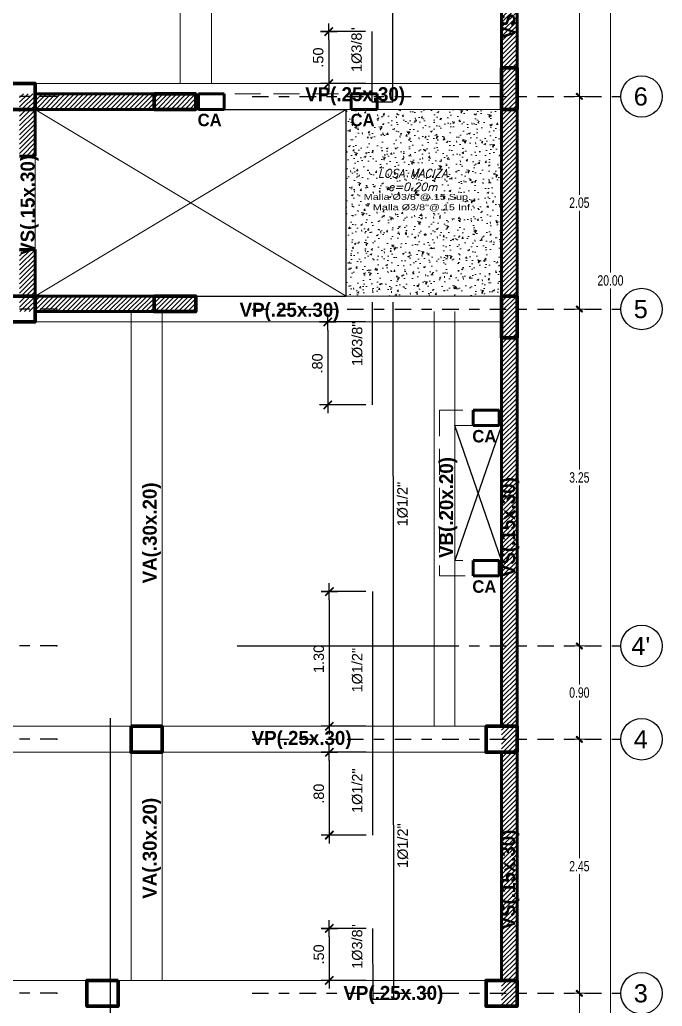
# Model space of a CAD drawing. Header units: millimetres. Extents: x 10559 to 10691, y -16579 to -16550.
# Drawn here: x 10620.26 to 10626.46, y -16569.22 to -16559.7 of the extents above; entities that cross this region are included whole.
import ezdxf
from ezdxf.enums import TextEntityAlignment as Align

# ---------------------------------------------------------------- set-up
doc = ezdxf.new("R2010")
doc.units = ezdxf.units.MM
doc.linetypes.add('HIDDEN', pattern=[0.375, 0.25, -0.125])
doc.linetypes.add('Punto & Rayas', pattern=[0.335139, 0.15875, -0.088194, 0, -0.088194])
for name, color, linetype in [('ACERO VIG.', 4, 'Continuous'), ('COTA', 7, 'Continuous'), ('Nuevo_Estructura - Forjados', 7, 'Continuous'), ('TEXTO ACERO VIG.', 7, 'Continuous')]:
    doc.layers.add(name, color=color, linetype=linetype)
for name, color, linetype, lineweight in [('ACHURADO', 9, 'Continuous', 5), ('COLUMNAS', 3, 'Continuous', 80), ('Muro Alto', 1, 'Continuous', 80), ('Pluma 0.09', 5, 'Continuous', 0), ('TEXTO VIGAS', 3, 'Continuous', 20), ('TEXTOS-CHICOS-03', 8, 'Continuous', 30), ('VIGAS', 1, 'Continuous', 20)]:
    doc.layers.add(name, color=color, linetype=linetype, lineweight=lineweight)
doc.layers.add('Nuevo_Estructura - Forjados_Pluma_Nº__209', color=7, linetype='Continuous', lineweight=30, true_color=0x3e4f7b)
doc.layers.add('Nuevo_Estructura - Forjados_Pluma_Nº__219', color=7, linetype='Continuous', lineweight=13, true_color=0x404b6a)
doc.styles.add('ARIAL', font='arial.ttf')
doc.styles.add('COTAS', font='romans.shx', dxfattribs={"oblique": 15, "height": 0.1})
doc.styles.add('Estilo_Generado_1', font='arial.ttf')
doc.styles.add('Henry', font='GOTHICB.TTF')
doc.styles.add('mahico', font='GOTHIC.TTF', dxfattribs={"width": 0.75})
doc.styles.add('R80-50', font='arial.ttf', dxfattribs={"width": 1.3, "height": 0.08})
doc.styles.get("Standard").update_dxf_attribs({"font": 'arial.ttf'})
doc.dimstyles.new('Copia de 50 P', dxfattribs={"dimtxt": 0.1, "dimasz": 0.01, "dimexe": 0.065, "dimexo": 0.0625, "dimgap": 0.025, "dimtad": 1, "dimtih": 1, "dimtoh": 1, "dimzin": 0, "dimdsep": 46, "dimtxsty": 'mahico', "dimblk": 'pa cotas', "dimcen": 0.09, "dimdle": 0.3, "dimclrd": 256, "dimclre": 256, "dimclrt": 256, "dimadec": 0, "dimazin": 0, "dimtfac": 1, "dimtofl": 0, "dimtmove": 0, "dimatfit": 3, "dimfxl": 0.15, "dimfxlon": 1, "dimtolj": 1, "dimtzin": 0, "dimlwd": 5, "dimlwe": 5, "dimarcsym": 0})
doc.dimstyles.new('COTAS_INT', dxfattribs={"dimtxt": 0.1, "dimasz": 0.08, "dimexe": 0.08, "dimexo": 0.0625, "dimgap": 0.05, "dimtad": 1, "dimzin": 4, "dimdsep": 46, "dimtxsty": 'Standard', "dimblk": 'DIMTICK', "dimcen": 0.09, "dimclrd": 1, "dimclre": 1, "dimclrt": 7, "dimadec": 0, "dimazin": 0, "dimtfac": 1, "dimtofl": 0, "dimtmove": 2, "dimatfit": 3, "dimfxl": 0.08, "dimtolj": 1, "dimtzin": 0, "dimarcsym": 0})
pattern_1 = [(45, (-11.767186, 3.239894), (-0.022450640303, 0.022450640303), [])]

# ---------------------------------------------------------------- blocks, each defined once
blk = doc.blocks.new('DIMTICK')
at = {"color": 2}
for p, q in [((-1, 0), (1, 0)), ((0, 1), (0, -1))]:
    blk.add_line(p, q, dxfattribs=at)
at = {"color": 6, "const_width": 0.2}
blk.add_lwpolyline([(-0.5, 0.5), (0.5, -0.5)], dxfattribs=at)
blk = doc.blocks.new('*D250')
at = {"layer": 'COTA', "color": 1, "lineweight": -2, "transparency": 16777216}
for p, q in [((10623.5943, -16562.6185), (10623.1495, -16562.6185)), ((10623.2295, -16562.6985), (10623.2295, -16563.3385)), ((10623.5949, -16563.4185), (10623.1495, -16563.4185))]:
    blk.add_line(p, q, dxfattribs=at)
at = {"layer": 'Defpoints', "color": 0, "transparency": 16777216}
for p in [(10623.6568, -16562.6185), (10623.2295, -16563.4185), (10623.6574, -16563.4185)]:
    blk.add_point(p, dxfattribs=at)
at = {"layer": 'COTA', "color": 1, "lineweight": -2, "transparency": 16777216, "xscale": 0.08, "yscale": 0.08, "zscale": 0.08}
for p, rotation in [((10623.2295, -16562.6185), 90), ((10623.2295, -16563.4185), 270)]:
    blk.add_blockref('DIMTICK', p, dxfattribs=dict(at, rotation=rotation))
at = {"layer": 'COTA', "color": 7, "transparency": 16777216, "insert": (10623.1284, -16563.0185), "char_height": 0.1, "attachment_point": 5, "rotation": 90}
blk.add_mtext('\\A1;.80', dxfattribs=at)
blk = doc.blocks.new('*D254')
at = {"layer": 'COTA', "color": 1, "lineweight": -2, "transparency": 16777216}
for p, q in [((10623.5964, -16565.2185), (10623.1635, -16565.2185)), ((10623.2435, -16565.2985), (10623.2435, -16566.4385)), ((10623.5975, -16566.5185), (10623.1635, -16566.5185))]:
    blk.add_line(p, q, dxfattribs=at)
at = {"layer": 'Defpoints', "color": 0, "transparency": 16777216}
for p in [(10623.6589, -16565.2185), (10623.2435, -16566.5185), (10623.66, -16566.5185)]:
    blk.add_point(p, dxfattribs=at)
at = {"layer": 'COTA', "color": 1, "lineweight": -2, "transparency": 16777216, "xscale": 0.08, "yscale": 0.08, "zscale": 0.08}
for p, rotation in [((10623.2435, -16565.2185), 90), ((10623.2435, -16566.5185), 270)]:
    blk.add_blockref('DIMTICK', p, dxfattribs=dict(at, rotation=rotation))
at = {"layer": 'COTA', "color": 7, "transparency": 16777216, "insert": (10623.1424, -16565.8685), "char_height": 0.1, "attachment_point": 5, "rotation": 90}
blk.add_mtext('\\A1;1.30', dxfattribs=at)
blk = doc.blocks.new('*D255')
at = {"layer": 'COTA', "color": 1, "lineweight": -2, "transparency": 16777216}
for p, q in [((10623.5977, -16566.7685), (10623.1635, -16566.7685)), ((10623.2435, -16566.8485), (10623.2435, -16567.4885)), ((10623.5983, -16567.5685), (10623.1635, -16567.5685))]:
    blk.add_line(p, q, dxfattribs=at)
at = {"layer": 'Defpoints', "color": 0, "transparency": 16777216}
for p in [(10623.6602, -16566.7685), (10623.2435, -16567.5685), (10623.6608, -16567.5685)]:
    blk.add_point(p, dxfattribs=at)
at = {"layer": 'COTA', "color": 1, "lineweight": -2, "transparency": 16777216, "xscale": 0.08, "yscale": 0.08, "zscale": 0.08}
for p, rotation in [((10623.2435, -16566.7685), 90), ((10623.2435, -16567.5685), 270)]:
    blk.add_blockref('DIMTICK', p, dxfattribs=dict(at, rotation=rotation))
at = {"layer": 'COTA', "color": 7, "transparency": 16777216, "insert": (10623.1424, -16567.1685), "char_height": 0.1, "attachment_point": 5, "rotation": 90}
blk.add_mtext('\\A1;.80', dxfattribs=at)
blk = doc.blocks.new('*D256')
at = {"layer": 'COTA', "color": 1, "lineweight": -2, "transparency": 16777216}
for p, q in [((10623.5991, -16568.4685), (10623.1635, -16568.4685)), ((10623.2435, -16568.5485), (10623.2435, -16568.8885)), ((10623.5995, -16568.9685), (10623.1635, -16568.9685))]:
    blk.add_line(p, q, dxfattribs=at)
at = {"layer": 'Defpoints', "color": 0, "transparency": 16777216}
for p in [(10623.6616, -16568.4685), (10623.2435, -16568.9685), (10623.662, -16568.9685)]:
    blk.add_point(p, dxfattribs=at)
at = {"layer": 'COTA', "color": 1, "lineweight": -2, "transparency": 16777216, "xscale": 0.08, "yscale": 0.08, "zscale": 0.08}
for p, rotation in [((10623.2435, -16568.4685), 90), ((10623.2435, -16568.9685), 270)]:
    blk.add_blockref('DIMTICK', p, dxfattribs=dict(at, rotation=rotation))
at = {"layer": 'COTA', "color": 7, "transparency": 16777216, "insert": (10623.1424, -16568.7185), "char_height": 0.1, "attachment_point": 5, "rotation": 90}
blk.add_mtext('\\A1;.50', dxfattribs=at)
blk = doc.blocks.new('*D253')
at = {"layer": 'COTA', "color": 1, "lineweight": -2, "transparency": 16777216}
for p, q in [((10623.5937, -16559.8185), (10623.1581, -16559.8185)), ((10623.2381, -16559.8985), (10623.2381, -16560.2385)), ((10623.5941, -16560.3185), (10623.1581, -16560.3185))]:
    blk.add_line(p, q, dxfattribs=at)
at = {"layer": 'Defpoints', "color": 0, "transparency": 16777216}
for p in [(10623.6562, -16559.8185), (10623.2381, -16560.3185), (10623.6566, -16560.3185)]:
    blk.add_point(p, dxfattribs=at)
at = {"layer": 'COTA', "color": 1, "lineweight": -2, "transparency": 16777216, "xscale": 0.08, "yscale": 0.08, "zscale": 0.08}
for p, rotation in [((10623.2381, -16559.8185), 90), ((10623.2381, -16560.3185), 270)]:
    blk.add_blockref('DIMTICK', p, dxfattribs=dict(at, rotation=rotation))
at = {"layer": 'COTA', "color": 7, "transparency": 16777216, "insert": (10623.1371, -16560.0685), "char_height": 0.1, "attachment_point": 5, "rotation": 90}
blk.add_mtext('\\A1;.50', dxfattribs=at)
blk = doc.blocks.new('Marcador de red estándar_2')
at = {"layer": 'Nuevo_Estructura - Forjados_Pluma_Nº__209', "color": 167, "linetype": 'Punto & Rayas', "lineweight": 30, "true_color": 0x3e4f7b}
for p, q in [((-0.9423, 0), (-4.5, 0)), ((0.9423, 0), (4.5, 0))]:
    blk.add_line(p, q, dxfattribs=at)
at = {"layer": 'Nuevo_Estructura - Forjados_Pluma_Nº__209', "color": 167, "linetype": 'Continuous', "lineweight": 30, "true_color": 0x3e4f7b}
for centre in [(-4.7, 0), (4.7, 0)]:
    blk.add_circle(centre, 0.2, dxfattribs=at)
at = {"layer": 'Nuevo_Estructura - Forjados_Pluma_Nº__209', "color": 167, "linetype": 'Punto & Rayas', "lineweight": 30, "true_color": 0x3e4f7b}
blk.add_point((0.9423, 0), dxfattribs=at)
blk.add_point((0.9423, 0), dxfattribs=at)
at = {"layer": 'Nuevo_Estructura - Forjados_Pluma_Nº__219', "color": 167, "lineweight": 13, "true_color": 0x404b6a, "style": 'Estilo_Generado_1'}
for tag, p in [('AC_MarkerText_1_0', (-4.7, -0.1675)), ('AC_MarkerText_1_1', (4.7, -0.1675))]:
    blk.add_attdef(tag, text='', height=0.175, rotation=180, dxfattribs=at).set_placement(p, align=Align.TOP_CENTER)
blk = doc.blocks.new('pa cotas')
h = blk.add_hatch(color=256)
h.paths.add_polyline_path([(2.38, 3.09), (-3.09, -2.38), (-2.38, -3.09)])
h.paths.add_polyline_path([(3.09, 2.38), (2.38, 3.09), (-2.38, -3.09)])
blk.add_line((-2.38, -3.09), (2.38, 3.09))
blk.add_lwpolyline([(3.09, 2.38), (2.38, 3.09), (-3.09, -2.38), (-2.38, -3.09)], close=True)
blk = doc.blocks.new('*D493')
at = {"lineweight": 5, "transparency": 16777216}
for p, q in [((10608.2027, -16552.1931), (10608.4177, -16552.1931)), ((10608.3527, -16552.2031), (10608.3527, -16562.1156)), ((10608.3527, -16572.1831), (10608.3527, -16562.2706)), ((10608.3527, -16572.1931), (10608.4177, -16572.1931))]:
    blk.add_line(p, q, dxfattribs=at)
at = {"layer": 'Defpoints', "color": 0, "transparency": 16777216}
for p in [(10607.4527, -16552.1931), (10608.3527, -16572.1931), (10608.3527, -16572.1931)]:
    blk.add_point(p, dxfattribs=at)
at = {"lineweight": 5, "transparency": 16777216, "xscale": 0.01, "yscale": 0.01, "zscale": 0.01}
for p, rotation in [((10608.3527, -16552.1931), 90), ((10608.3527, -16572.1931), 270)]:
    blk.add_blockref('pa cotas', p, dxfattribs=dict(at, rotation=rotation))
at = {"transparency": 16777216, "insert": (10608.3527, -16562.1931), "char_height": 0.1, "attachment_point": 5, "style": 'mahico'}
blk.add_mtext('\\A1;20.00', dxfattribs=at)
blk = doc.blocks.new('*D497')
at = {"lineweight": 5, "transparency": 16777216}
for p, q in [((10607.9027, -16557.9681), (10608.1177, -16557.9681)), ((10608.0527, -16557.9781), (10608.0527, -16559.1156)), ((10608.0527, -16560.4081), (10608.0527, -16559.2706)), ((10607.9027, -16560.4181), (10608.1177, -16560.4181))]:
    blk.add_line(p, q, dxfattribs=at)
at = {"layer": 'Defpoints', "color": 0, "transparency": 16777216}
for p in [(10607.4527, -16557.9681), (10607.4527, -16560.4181), (10608.0527, -16560.4181)]:
    blk.add_point(p, dxfattribs=at)
at = {"lineweight": 5, "transparency": 16777216, "xscale": 0.01, "yscale": 0.01, "zscale": 0.01}
for p, rotation in [((10608.0527, -16557.9681), 90), ((10608.0527, -16560.4181), 270)]:
    blk.add_blockref('pa cotas', p, dxfattribs=dict(at, rotation=rotation))
at = {"transparency": 16777216, "insert": (10608.0527, -16559.1931), "char_height": 0.1, "attachment_point": 5, "style": 'mahico'}
blk.add_mtext('\\A1;2.45', dxfattribs=at)
blk = doc.blocks.new('*D498')
at = {"lineweight": 5, "transparency": 16777216}
for p, q in [((10607.9027, -16560.4181), (10608.1177, -16560.4181)), ((10608.0527, -16560.4281), (10608.0527, -16561.3656)), ((10608.0527, -16562.4581), (10608.0527, -16561.5206)), ((10607.9027, -16562.4681), (10608.1177, -16562.4681))]:
    blk.add_line(p, q, dxfattribs=at)
at = {"layer": 'Defpoints', "color": 0, "transparency": 16777216}
for p in [(10607.4527, -16560.4181), (10607.4527, -16562.4681), (10608.0527, -16562.4681)]:
    blk.add_point(p, dxfattribs=at)
at = {"lineweight": 5, "transparency": 16777216, "xscale": 0.01, "yscale": 0.01, "zscale": 0.01}
for p, rotation in [((10608.0527, -16560.4181), 90), ((10608.0527, -16562.4681), 270)]:
    blk.add_blockref('pa cotas', p, dxfattribs=dict(at, rotation=rotation))
at = {"transparency": 16777216, "insert": (10608.0527, -16561.4431), "char_height": 0.1, "attachment_point": 5, "style": 'mahico'}
blk.add_mtext('\\A1;2.05', dxfattribs=at)
blk = doc.blocks.new('*D499')
at = {"lineweight": 5, "transparency": 16777216}
for p, q in [((10607.9027, -16562.4681), (10608.1177, -16562.4681)), ((10608.0527, -16562.4781), (10608.0527, -16564.0156)), ((10608.0527, -16565.7081), (10608.0527, -16564.1706)), ((10607.9027, -16565.7181), (10608.1177, -16565.7181))]:
    blk.add_line(p, q, dxfattribs=at)
at = {"layer": 'Defpoints', "color": 0, "transparency": 16777216}
for p in [(10607.4527, -16562.4681), (10607.4527, -16565.7181), (10608.0527, -16565.7181)]:
    blk.add_point(p, dxfattribs=at)
at = {"lineweight": 5, "transparency": 16777216, "xscale": 0.01, "yscale": 0.01, "zscale": 0.01}
for p, rotation in [((10608.0527, -16562.4681), 90), ((10608.0527, -16565.7181), 270)]:
    blk.add_blockref('pa cotas', p, dxfattribs=dict(at, rotation=rotation))
at = {"transparency": 16777216, "insert": (10608.0527, -16564.0931), "char_height": 0.1, "attachment_point": 5, "style": 'mahico'}
blk.add_mtext('\\A1;3.25', dxfattribs=at)
blk = doc.blocks.new('*D500')
at = {"lineweight": 5, "transparency": 16777216}
for p, q in [((10607.9027, -16565.7181), (10608.1177, -16565.7181)), ((10608.0527, -16565.7281), (10608.0527, -16566.0906)), ((10608.0527, -16566.6081), (10608.0527, -16566.2456)), ((10607.9027, -16566.6181), (10608.1177, -16566.6181))]:
    blk.add_line(p, q, dxfattribs=at)
at = {"layer": 'Defpoints', "color": 0, "transparency": 16777216}
for p in [(10607.4527, -16565.7181), (10607.4527, -16566.6181), (10608.0527, -16566.6181)]:
    blk.add_point(p, dxfattribs=at)
at = {"lineweight": 5, "transparency": 16777216, "xscale": 0.01, "yscale": 0.01, "zscale": 0.01}
for p, rotation in [((10608.0527, -16565.7181), 90), ((10608.0527, -16566.6181), 270)]:
    blk.add_blockref('pa cotas', p, dxfattribs=dict(at, rotation=rotation))
at = {"transparency": 16777216, "insert": (10608.0527, -16566.1681), "char_height": 0.1, "attachment_point": 5, "style": 'mahico'}
blk.add_mtext('\\A1;0.90', dxfattribs=at)
blk = doc.blocks.new('*D501')
at = {"lineweight": 5, "transparency": 16777216}
for p, q in [((10607.9027, -16566.6181), (10608.1177, -16566.6181)), ((10608.0527, -16566.6281), (10608.0527, -16567.7656)), ((10608.0527, -16569.0581), (10608.0527, -16567.9206)), ((10607.9027, -16569.0681), (10608.1177, -16569.0681))]:
    blk.add_line(p, q, dxfattribs=at)
at = {"layer": 'Defpoints', "color": 0, "transparency": 16777216}
for p in [(10607.4527, -16566.6181), (10607.4527, -16569.0681), (10608.0527, -16569.0681)]:
    blk.add_point(p, dxfattribs=at)
at = {"lineweight": 5, "transparency": 16777216, "xscale": 0.01, "yscale": 0.01, "zscale": 0.01}
for p, rotation in [((10608.0527, -16566.6181), 90), ((10608.0527, -16569.0681), 270)]:
    blk.add_blockref('pa cotas', p, dxfattribs=dict(at, rotation=rotation))
at = {"transparency": 16777216, "insert": (10608.0527, -16567.8431), "char_height": 0.1, "attachment_point": 5, "style": 'mahico'}
blk.add_mtext('\\A1;2.45', dxfattribs=at)
blk = doc.blocks.new('*D502')
at = {"lineweight": 5, "transparency": 16777216}
for p, q in [((10607.9027, -16569.0681), (10608.1177, -16569.0681)), ((10608.0527, -16569.0781), (10608.0527, -16569.4781)), ((10608.0527, -16570.0332), (10608.0527, -16569.6332)), ((10607.9027, -16570.0432), (10608.1177, -16570.0432))]:
    blk.add_line(p, q, dxfattribs=at)
at = {"layer": 'Defpoints', "color": 0, "transparency": 16777216}
for p in [(10607.4527, -16569.0681), (10607.4527, -16570.0432), (10608.0527, -16570.0432)]:
    blk.add_point(p, dxfattribs=at)
at = {"lineweight": 5, "transparency": 16777216, "xscale": 0.01, "yscale": 0.01, "zscale": 0.01}
for p, rotation in [((10608.0527, -16569.0681), 90), ((10608.0527, -16570.0432), 270)]:
    blk.add_blockref('pa cotas', p, dxfattribs=dict(at, rotation=rotation))
at = {"transparency": 16777216, "insert": (10608.0527, -16569.5556), "char_height": 0.1, "attachment_point": 5, "style": 'mahico'}
blk.add_mtext('\\A1;0.98', dxfattribs=at)
blk = doc.blocks.new('fdvfvfdvdf')
blk.add_line((10604.7527, -16565.7181), (10606.7795, -16565.7181))
at = {"color": 2, "true_color": 0xf1eb1f}
blk.add_line((10603.5277, -16566.4147), (10603.5277, -16573.6285), dxfattribs=at)
at = {"layer": 'Nuevo_Estructura - Forjados', "color": 8, "linetype": 'Continuous', "lineweight": 15}
ref = blk.add_blockref('Marcador de red estándar_2', (10603.9527, -16560.4181), dxfattribs=dict(at, rotation=180))
ref.add_attrib('AC_MarkerText_1', '6', dxfattribs={"layer": 'Nuevo_Estructura - Forjados_Pluma_Nº__219', "color": 167, "lineweight": 13, "true_color": 0x404b6a, "height": 0.175, "style": 'Estilo_Generado_1'}).set_placement((10608.6454, -16560.3306), align=Align.TOP_CENTER)
ref.add_attrib('AC_MarkerText_1_1', '6', dxfattribs={"layer": 'Nuevo_Estructura - Forjados_Pluma_Nº__219', "color": 167, "lineweight": 13, "true_color": 0x404b6a, "height": 0.175, "style": 'Estilo_Generado_1'}).set_placement((10599.2473, -16560.3306), align=Align.TOP_CENTER)
ref = blk.add_blockref('Marcador de red estándar_2', (10603.9527, -16562.4681), dxfattribs=dict(at, rotation=180))
ref.add_attrib('AC_MarkerText_1', '5', dxfattribs={"layer": 'Nuevo_Estructura - Forjados_Pluma_Nº__219', "color": 167, "lineweight": 13, "true_color": 0x404b6a, "height": 0.175, "style": 'Estilo_Generado_1'}).set_placement((10608.6454, -16562.3806), align=Align.TOP_CENTER)
ref.add_attrib('AC_MarkerText_1_1', '5', dxfattribs={"layer": 'Nuevo_Estructura - Forjados_Pluma_Nº__219', "color": 167, "lineweight": 13, "true_color": 0x404b6a, "height": 0.175, "style": 'Estilo_Generado_1'}).set_placement((10599.2473, -16562.3806), align=Align.TOP_CENTER)
ref = blk.add_blockref('Marcador de red estándar_2', (10603.9527, -16565.7181), dxfattribs=dict(at, rotation=180))
ref.add_attrib('AC_MarkerText_1', "4'", dxfattribs={"layer": 'Nuevo_Estructura - Forjados_Pluma_Nº__219', "color": 167, "lineweight": 13, "true_color": 0x404b6a, "height": 0.175, "style": 'Estilo_Generado_1'}).set_placement((10608.6454, -16565.6306), align=Align.TOP_CENTER)
ref.add_attrib('AC_MarkerText_1_1', "4'", dxfattribs={"layer": 'Nuevo_Estructura - Forjados_Pluma_Nº__219', "color": 167, "lineweight": 13, "true_color": 0x404b6a, "height": 0.175, "style": 'Estilo_Generado_1'}).set_placement((10599.2473, -16565.6306), align=Align.TOP_CENTER)
ref = blk.add_blockref('Marcador de red estándar_2', (10603.9527, -16566.6181), dxfattribs=dict(at, rotation=180))
ref.add_attrib('AC_MarkerText_1', '4', dxfattribs={"layer": 'Nuevo_Estructura - Forjados_Pluma_Nº__219', "color": 167, "lineweight": 13, "true_color": 0x404b6a, "height": 0.175, "style": 'Estilo_Generado_1'}).set_placement((10608.6454, -16566.5306), align=Align.TOP_CENTER)
ref.add_attrib('AC_MarkerText_1_1', '4', dxfattribs={"layer": 'Nuevo_Estructura - Forjados_Pluma_Nº__219', "color": 167, "lineweight": 13, "true_color": 0x404b6a, "height": 0.175, "style": 'Estilo_Generado_1'}).set_placement((10599.2473, -16566.5306), align=Align.TOP_CENTER)
ref = blk.add_blockref('Marcador de red estándar_2', (10603.9527, -16569.0681), dxfattribs=dict(at, rotation=180))
ref.add_attrib('AC_MarkerText_1', '3', dxfattribs={"layer": 'Nuevo_Estructura - Forjados_Pluma_Nº__219', "color": 167, "lineweight": 13, "true_color": 0x404b6a, "height": 0.175, "style": 'Estilo_Generado_1'}).set_placement((10608.6454, -16568.9806), align=Align.TOP_CENTER)
ref.add_attrib('AC_MarkerText_1_1', '3', dxfattribs={"layer": 'Nuevo_Estructura - Forjados_Pluma_Nº__219', "color": 167, "lineweight": 13, "true_color": 0x404b6a, "height": 0.175, "style": 'Estilo_Generado_1'}).set_placement((10599.2473, -16568.9806), align=Align.TOP_CENTER)
dim = blk.add_linear_dim(base=(10608.3527, -16572.1931), p1=(10607.4527, -16552.1931), p2=(10608.3527, -16572.1931), angle=270, dimstyle='Copia de 50 P')
dim.commit()
dim.dimension.update_dxf_attribs({"geometry": '*D493', "text_midpoint": (10608.3527, -16562.1931)})
for base, p1, p2, picture, middle in [((10608.0527, -16560.4181), (10607.4527, -16557.9681), (10607.4527, -16560.4181), '*D497', (10608.0527, -16559.1931)), ((10608.0527, -16562.4681), (10607.4527, -16560.4181), (10607.4527, -16562.4681), '*D498', (10608.0527, -16561.4431)), ((10608.0527, -16565.7181), (10607.4527, -16562.4681), (10607.4527, -16565.7181), '*D499', (10608.0527, -16564.0931)), ((10608.0527, -16566.6181), (10607.4527, -16565.7181), (10607.4527, -16566.6181), '*D500', (10608.0527, -16566.1681)), ((10608.0527, -16569.0681), (10607.4527, -16566.6181), (10607.4527, -16569.0681), '*D501', (10608.0527, -16567.8431)), ((10608.0527, -16570.0432), (10607.4527, -16569.0681), (10607.4527, -16570.0432), '*D502', (10608.0527, -16569.5556))]:
    dim = blk.add_linear_dim(base=base, p1=p1, p2=p2, angle=270, dimstyle='Copia de 50 P', override={"dimtmove": 1})
    dim.commit()
    dim.dimension.update_dxf_attribs({"geometry": picture, "text_midpoint": middle})

msp = doc.modelspace()

# ---------------------------------------------------------------- hatches: boundary and pattern name
at = {"layer": 'ACHURADO'}
h = msp.add_hatch(dxfattribs=at)
h.set_pattern_fill('AR-CONC', color=256, scale=0.001)
h.set_pattern_definition([(50, (-23.67482, -0.2243), (0.182184669, -0.0159390855), [0.01905, -0.20955]), (355, (-23.67482, -0.2243), (-0.0352434214, 0.1910568452), [0.01524, -0.1676405842]), (100.4514447, (-23.65963, -0.22562), (0.1469412471, 0.1751177519), [0.0161900088, -0.1780902446]), (46.1842, (-23.67482, -0.1735), (0.271079041, -0.042042328), [0.028575, -0.314325]), (96.6355576, (-23.65223, -0.177), (0.237404134, 0.2474261246), [0.024285023, -0.267135608]), (351.1841512, (-23.67482, -0.1735), (0.237404134, 0.2474261246), [0.022859967, -0.251459732]), (21, (-23.64942, -0.1862), (0.1516143913, -0.1022651982), [0.01905, -0.20955]), (326, (-23.64942, -0.1862), (0.0618020283, 0.1841879661), [0.01524, -0.16764]), (71.451445, (-23.63678, -0.19472), (0.2134164193, 0.0819227689), [0.0161900088, -0.1780899376]), (37.5, (-23.674816, -0.224296), (0.00308860325, 0.08455503887), [0, -0.165608, 0, -0.17018, 0, -0.168275]), (7.5, (-23.67482, -0.2243), (0.0668196625, 0.1001805748), [0, -0.097028, 0, -0.161798, 0, -0.064135]), (327.5, (-23.73146, -0.224296), (0.13559059517, -0.005728744), [0, -0.0635, 0, -0.19812, 0, -0.26289]), (317.5, (-23.75686, -0.2243), (0.1481291814, 0.025426491), [0, -0.08255, 0, -0.131572, 0, -0.18669])])
h.paths.add_polyline_path([(10623.40573, -16560.56851), (10624.90573, -16560.56851), (10624.90573, -16562.36851), (10623.40573, -16562.36851)])
at = {"layer": 'Pluma 0.09'}
h = msp.add_hatch(dxfattribs=at)
h.set_pattern_fill('LINE', color=256, scale=0.01, angle=45)
h.set_pattern_definition([(45, (0.735003, 3.239894), (-0.022450640303, 0.022450640303), [])])
h.paths.add_polyline_path([(10624.30573, -16554.21851), (10624.90573, -16554.21851), (10624.90573, -16553.76851), (10625.05573, -16553.76851), (10625.05573, -16569.21851), (10624.90573, -16569.21851), (10624.90573, -16554.36851), (10624.30573, -16554.36851)])
h = msp.add_hatch(dxfattribs=at)
h.set_pattern_fill('LINE', color=256, scale=0.01, angle=45)
h.set_pattern_definition(pattern_1)
h.paths.add_polyline_path([(10621.95573, -16560.56851), (10621.95573, -16560.41851), (10620.25573, -16560.41851), (10620.25573, -16561.01851), (10620.40573, -16561.01851), (10620.40573, -16560.56851)])
h = msp.add_hatch(dxfattribs=at)
h.set_pattern_fill('LINE', color=256, scale=0.01, angle=45)
h.set_pattern_definition(pattern_1)
h.paths.add_polyline_path([(10620.40573, -16562.36851), (10620.40573, -16561.91851), (10620.25573, -16561.91851), (10620.25573, -16562.36851), (10620.25573, -16562.51851), (10620.40573, -16562.51851), (10621.95573, -16562.51851), (10621.95573, -16562.36851)])

# ---------------------------------------------------------------- linework, layer by layer
at = {"lineweight": 60}
for p, q in [((10625.05573, -16567.66851), (10625.05573, -16554.21851)), ((10624.90573, -16558.01851), (10624.90573, -16563.61851)), ((10621.95573, -16560.41851), (10620.40573, -16560.41851)), ((10621.95573, -16560.56851), (10621.95573, -16560.41851)), ((10620.40573, -16561.01851), (10620.40573, -16560.56851)), ((10620.40573, -16560.56851), (10621.95573, -16560.56851)), ((10620.25573, -16561.01851), (10620.40573, -16561.01851)), ((10620.25573, -16561.91851), (10620.40573, -16561.91851)), ((10620.40573, -16561.91851), (10620.40573, -16562.36851)), ((10620.40573, -16562.36851), (10621.95573, -16562.36851)), ((10621.95573, -16562.36851), (10621.95573, -16562.51851)), ((10621.95573, -16562.51851), (10620.40573, -16562.51851)), ((10624.90573, -16563.61851), (10624.90573, -16565.06851)), ((10624.90573, -16565.06851), (10624.90573, -16566.51851)), ((10624.90573, -16566.76851), (10624.90573, -16568.96851)), ((10625.05573, -16567.66851), (10625.05573, -16568.96851))]:
    msp.add_line(p, q, dxfattribs=at)
for p, q in [((10625.05573, -16567.66851), (10625.05573, -16554.21851)), ((10620.40573, -16560.56851), (10620.40573, -16561.01851)), ((10620.40573, -16560.56851), (10623.40573, -16560.56851)), ((10620.40573, -16561.01851), (10620.40573, -16560.56851)), ((10623.40573, -16561.46851), (10623.40573, -16560.56851)), ((10620.40573, -16561.01851), (10620.25573, -16561.01851)), ((10623.40573, -16562.36851), (10623.40573, -16561.46851)), ((10620.40573, -16561.91851), (10620.25573, -16561.91851)), ((10620.40573, -16561.91851), (10620.40573, -16562.36851)), ((10620.40573, -16562.36851), (10620.40573, -16561.91851)), ((10620.40573, -16562.36851), (10623.40573, -16562.36851)), ((10621.95573, -16562.51851), (10621.95573, -16562.36851)), ((10620.40573, -16562.51851), (10621.78073, -16562.51851)), ((10624.90573, -16564.91851), (10624.45573, -16563.61851))]:
    msp.add_line(p, q)
at = {"color": 251, "lineweight": 9, "true_color": 0x636466}
for p, q in [((10623.40573, -16560.56851), (10620.40573, -16562.36851)), ((10620.40573, -16560.56851), (10623.40573, -16562.36851))]:
    msp.add_line(p, q, dxfattribs=at)
for points in [[(10625.05573, -16554.21851), (10625.05573, -16567.66851)], [(10621.95573, -16560.41851), (10621.95573, -16560.56851)], [(10621.95573, -16560.50851), (10621.95573, -16560.56851)], [(10624.90573, -16563.61851), (10624.45573, -16564.91851)], [(10624.90573, -16564.91851), (10624.90573, -16563.61851)]]:
    msp.add_lwpolyline(points)
at = {"layer": 'ACERO VIG.'}
for p, q in [((10623.8566, -16560.49851), (10623.8566, -16554.18851)), ((10623.6566, -16560.49851), (10623.6566, -16559.81852)), ((10623.8566, -16560.49851), (10623.6566, -16560.49851)), ((10623.6566, -16562.42868), (10623.65741, -16563.41851)), ((10623.8566, -16562.42851), (10623.86211, -16569.14925)), ((10623.65889, -16565.21851), (10623.66082, -16567.56851)), ((10623.66155, -16568.46851), (10623.66211, -16569.14941)), ((10623.66211, -16569.14941), (10623.86211, -16569.14925))]:
    msp.add_line(p, q, dxfattribs=at)
at = {"layer": 'COLUMNAS', "color": 1, "lineweight": 80, "ltscale": 0.2}
for points in [[(10624.90573, -16560.56851), (10625.05573, -16560.56851), (10625.05573, -16560.16617), (10624.90573, -16560.16617)], [(10620.10573, -16560.31851), (10620.40573, -16560.31851), (10620.40573, -16560.56851), (10620.10573, -16560.56851)], [(10621.55338, -16560.41851), (10621.55338, -16560.56851), (10621.95573, -16560.56851), (10621.95573, -16560.41851)], [(10620.10573, -16562.36851), (10620.40573, -16562.36851), (10620.40573, -16562.61851), (10620.10573, -16562.61851)], [(10621.55338, -16562.36851), (10621.55338, -16562.51851), (10621.95573, -16562.51851), (10621.95573, -16562.36851)], [(10624.90573, -16562.77086), (10625.05573, -16562.77086), (10625.05573, -16562.36851), (10624.90573, -16562.36851)], [(10621.33072, -16566.51851), (10621.63072, -16566.51851), (10621.63072, -16566.76851), (10621.33072, -16566.76851)], [(10625.05573, -16566.51851), (10624.75573, -16566.51851), (10624.75573, -16566.76851), (10625.05573, -16566.76851)], [(10621.20573, -16568.96852), (10620.90573, -16568.96852), (10620.90573, -16569.21852), (10621.20573, -16569.21852)], [(10625.05573, -16568.96851), (10624.75573, -16568.96851), (10624.75573, -16569.21851), (10625.05573, -16569.21851)]]:
    msp.add_lwpolyline(points, close=True, dxfattribs=at)
at = {"layer": 'Muro Alto', "color": 6, "linetype": 'HIDDEN', "lineweight": 0}
for p, q in [((10621.95573, -16560.56851), (10623.70573, -16560.56851)), ((10624.90572, -16563.46851), (10624.30573, -16563.46851)), ((10624.30573, -16563.46851), (10624.30573, -16565.06851)), ((10624.30573, -16565.06851), (10624.90572, -16565.06851))]:
    msp.add_line(p, q, dxfattribs=at)
for points in [[(10621.95573, -16560.41851), (10623.70573, -16560.41851), (10623.70573, -16560.56851), (10621.95573, -16560.56851)], [(10624.45573, -16563.61851), (10624.90573, -16563.61851), (10624.90573, -16564.91851), (10624.45573, -16564.91851)]]:
    msp.add_lwpolyline(points, close=True, dxfattribs=at)
at = {"layer": 'Muro Alto', "color": 6, "linetype": 'HIDDEN', "lineweight": 60}
for points in [[(10622.23073, -16560.56851), (10622.23073, -16560.41851), (10621.98073, -16560.41851), (10621.98073, -16560.56851)], [(10623.70573, -16560.56851), (10623.70573, -16560.41851), (10623.45573, -16560.41851), (10623.45573, -16560.56851)], [(10624.88072, -16563.61851), (10624.88072, -16563.46851), (10624.63072, -16563.46851), (10624.63072, -16563.61851)], [(10624.88072, -16565.06851), (10624.88072, -16564.91851), (10624.63072, -16564.91851), (10624.63072, -16565.06851)]]:
    msp.add_lwpolyline(points, close=True, dxfattribs=at)
at = {"layer": 'VIGAS'}
for p, q in [((10621.80573, -16560.31851), (10621.80573, -16554.36851)), ((10622.10573, -16560.31851), (10622.10573, -16558.01851)), ((10620.40573, -16560.31851), (10624.90573, -16560.31851)), ((10620.40573, -16560.56851), (10620.40573, -16562.36851)), ((10621.95573, -16560.56851), (10624.90573, -16560.56851)), ((10618.20573, -16562.36851), (10624.90573, -16562.36851)), ((10621.33072, -16562.51851), (10621.33072, -16568.96851)), ((10621.63072, -16566.51851), (10621.63072, -16562.51851)), ((10624.25573, -16566.51851), (10624.25573, -16562.51851)), ((10624.45573, -16566.51851), (10624.45573, -16562.51851)), ((10624.90573, -16562.61851), (10620.40573, -16562.61851)), ((10618.35573, -16566.51851), (10624.75573, -16566.51851)), ((10618.35573, -16566.76851), (10624.75573, -16566.76851)), ((10621.63072, -16566.76851), (10621.63072, -16568.96851)), ((10620.90573, -16568.96851), (10618.20612, -16568.96851)), ((10621.20573, -16568.96851), (10624.75573, -16568.96851))]:
    msp.add_line(p, q, dxfattribs=at)

# ---------------------------------------------------------------- block references
msp.add_blockref('fdvfvfdvdf', (17.60298, -0.02538))

# ---------------------------------------------------------------- texts
at = {"layer": 'TEXTO ACERO VIG.', "char_height": 0.1, "width": 0.4301501, "attachment_point": 5, "rotation": 90, "style": 'ARIAL'}
for s, insert in [('{\\C7;1Ø3/8"}', (10623.50846, -16559.99229)), ('{\\C7;1Ø3/8"}', (10623.51382, -16562.82896)), ('{\\C7;1Ø1/2"}', (10623.95052, -16564.37508)), ('{\\C7;1Ø1/2"}', (10623.51382, -16565.97693)), ('{\\C7;1Ø1/2"}', (10623.51382, -16567.13955)), ('{\\C7;1Ø1/2"}', (10623.95305, -16567.66936)), ('{\\C7;1Ø3/8"}', (10623.51382, -16568.6423))]:
    msp.add_mtext(s, dxfattribs=dict(at, insert=insert))
at = {"layer": 'TEXTO VIGAS', "linetype": 'Continuous', "style": 'Henry'}
for s, p in [('VS(.15x.30)', (10625.0354, -16559.8866)), ('VS(.15x.30)', (10620.40038, -16561.97068)), ('VB(.20x.20)', (10624.43813, -16564.89452)), ('VA(.30x.20)', (10621.57825, -16565.13957)), ('VS(.15x.30)', (10625.0354, -16565.07906)), ('VA(.30x.20)', (10621.57825, -16568.18148)), ('VS(.15x.30)', (10625.0354, -16568.4776))]:
    msp.add_text(s, height=0.135, rotation=90, dxfattribs=at).set_placement(p)
for p in [(10623.01072, -16560.48914), (10622.37848, -16562.56863), (10622.49448, -16566.69793), (10623.37952, -16569.15718)]:
    msp.add_text('VP(.25x.30)', height=0.135, dxfattribs=at).set_placement(p)
for p in [(10622.08909, -16560.73014), (10623.56409, -16560.73014), (10624.73909, -16563.78014), (10624.73909, -16565.23014)]:
    msp.add_text('CA', height=0.12, dxfattribs=at).set_placement(p, align=Align.CENTER)
at = {"layer": 'TEXTO VIGAS', "insert": (10624.04895, -16561.24961), "char_height": 0.0774042, "attachment_point": 5, "style": 'COTAS'}
msp.add_mtext('LOSA MACIZA\\Pe=0.20m', dxfattribs=at)
at = {"layer": 'TEXTOS-CHICOS-03', "color": 1, "ltscale": 0.5, "style": 'R80-50', "width": 1.3}
for s, p in [('Malla %%C3/8"@.15 Sup.', (10623.57542, -16561.44093)), ('Malla %%C3/8"@.15 Inf.', (10623.66367, -16561.54114))]:
    msp.add_text(s, height=0.0574, dxfattribs=at).set_placement(p)

# ---------------------------------------------------------------- dimensions: what is measured, and where the dimension line sits
at = {"layer": 'COTA'}
for base, p1, p2, picture, middle in [((10623.23811, -16560.31851), (10623.65619, -16559.81851), (10623.6566, -16560.31851), '*D253', (10623.13705, -16560.06851)), ((10623.2295, -16563.41851), (10623.65676, -16562.61851), (10623.65741, -16563.41851), '*D250', (10623.12844, -16563.01851)), ((10623.24347, -16566.51851), (10623.65889, -16565.21851), (10623.65996, -16566.51851), '*D254', (10623.14238, -16565.86851)), ((10623.24347, -16567.56851), (10623.66016, -16566.76851), (10623.66082, -16567.56851), '*D255', (10623.14242, -16567.16851)), ((10623.24347, -16568.96851), (10623.66155, -16568.46851), (10623.66196, -16568.96851), '*D256', (10623.14242, -16568.71851))]:
    dim = msp.add_linear_dim(base=base, p1=p1, p2=p2, angle=90, dimstyle='COTAS_INT', dxfattribs=at)
    dim.commit()
    dim.dimension.update_dxf_attribs({"geometry": picture, "text_midpoint": middle})

doc.saveas('drawing.dxf')
